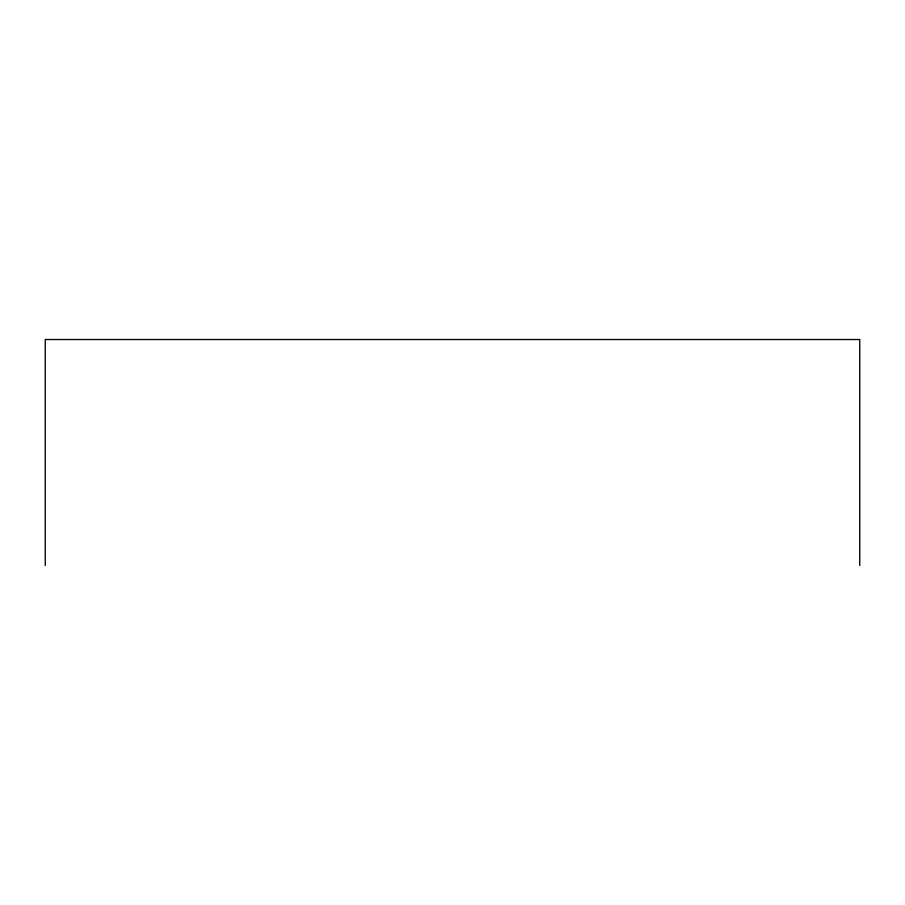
<?xml version="1.0" encoding="UTF-8"?>
<svg xmlns="http://www.w3.org/2000/svg" width="905" height="905" viewBox="0 0 905 905"><rect width="100%" height="100%" fill="white"/><g stroke="black" fill="none" stroke-linecap="round" stroke-linejoin="round"><path stroke-width="1.36" d="M859.75 565.478L859.75 339.522L45.25 339.522L45.25 565.478"/></g></svg>
